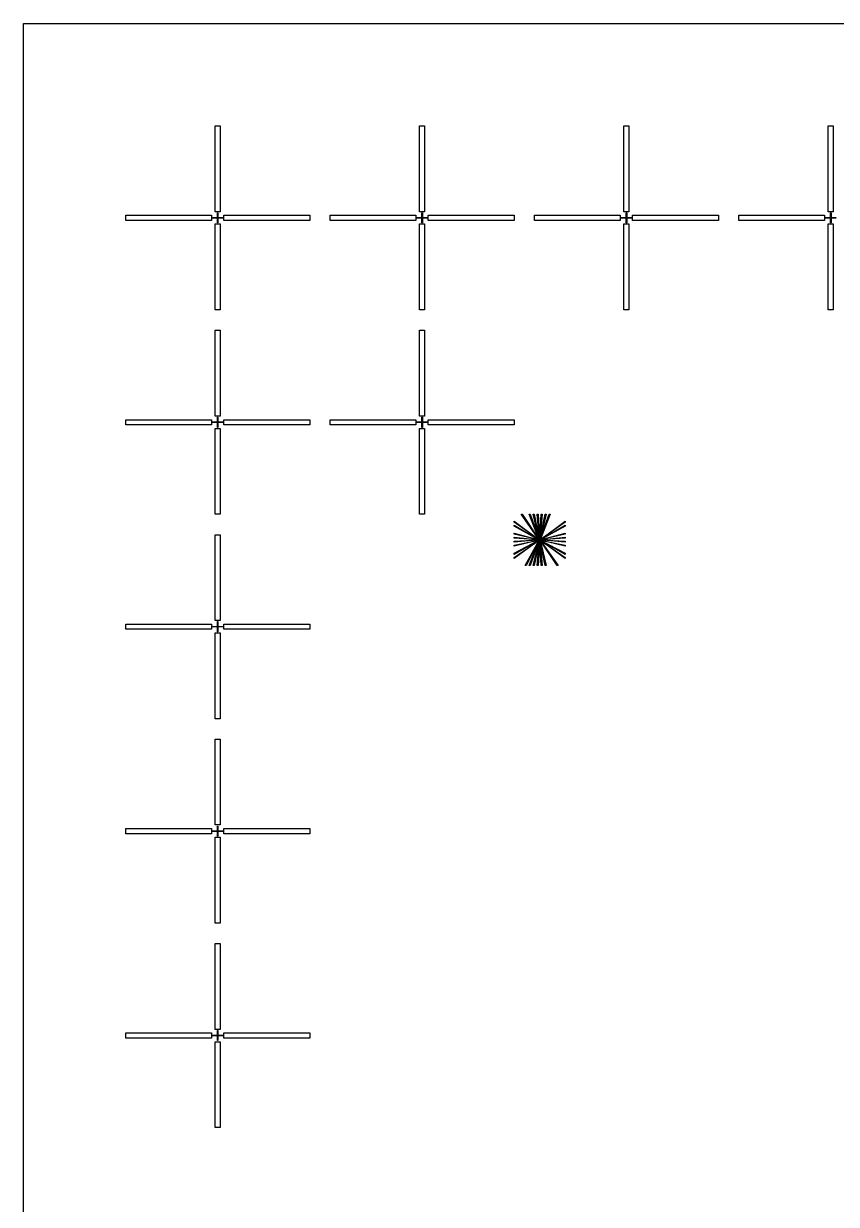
# Model space of a CAD drawing. Extents: x 0 to 6000, y 0 to 6000.
# Drawn here: x 0 to 796, y 4845 to 6000 of the extents above; entities that cross this region are included whole.
import ezdxf

# ---------------------------------------------------------------- set-up
doc = ezdxf.new("R2010")
doc.units = 0
doc.header["$MEASUREMENT"] = 0
for name, color, linetype in [('L0D0', 1, 'CONTINUOUS'), ('L13D0', 14, 'CONTINUOUS'), ('L19D0', 16, 'CONTINUOUS'), ('L1D0', 6, 'CONTINUOUS'), ('L5D0', 17, 'CONTINUOUS'), ('L9D0', 15, 'CONTINUOUS')]:
    doc.layers.add(name, color=color, linetype=linetype)

msp = doc.modelspace()

# ---------------------------------------------------------------- linework, layer by layer
at = {"layer": 'L0D0'}
msp.add_lwpolyline([(0, 0), (0, 6000), (6000, 6000), (6000, 0)], close=True, dxfattribs=at)
at = {"layer": 'L13D0'}
for points in [[(504.519, 5494.82), (504.518, 5494.821), (504.517, 5494.821), (504.516, 5494.821), (504.515, 5494.821), (504.514, 5494.821), (504.513, 5494.822), (504.511, 5494.822), (504.51, 5494.822), (504.509, 5494.822), (504.508, 5494.823), (504.507, 5494.823), (504.506, 5494.823), (504.505, 5494.824), (504.504, 5494.824), (504.504, 5494.824), (504.503, 5494.825), (504.502, 5494.825), (504.501, 5494.826), (504.5, 5494.826), (504.499, 5494.827), (504.498, 5494.827), (504.497, 5494.828), (504.496, 5494.828), (504.495, 5494.829), (504.494, 5494.829), (504.493, 5494.83), (504.492, 5494.83), (504.492, 5494.831), (504.491, 5494.831), (504.49, 5494.832), (504.489, 5494.833), (504.488, 5494.833), (504.487, 5494.834), (504.487, 5494.835), (504.486, 5494.835), (504.485, 5494.836), (504.484, 5494.837), (504.484, 5494.838), (504.483, 5494.838), (504.482, 5494.839), (504.481, 5494.84), (504.481, 5494.841), (504.48, 5494.841), (504.479, 5494.842), (504.479, 5494.843), (504.478, 5494.844), (504.477, 5494.845), (504.477, 5494.846), (504.476, 5494.846), (504.476, 5494.847), (504.475, 5494.848), (504.475, 5494.849), (504.474, 5494.85), (504.474, 5494.851), (504.473, 5494.852), (504.473, 5494.853), (504.472, 5494.854), (504.472, 5494.855), (504.471, 5494.856), (504.471, 5494.857), (504.47, 5494.858), (504.47, 5494.858), (504.47, 5494.859), (504.469, 5494.86), (504.469, 5494.861), (504.469, 5494.862), (504.468, 5494.863), (504.468, 5494.864), (504.468, 5494.865), (504.468, 5494.867), (504.467, 5494.868), (504.467, 5494.869), (504.467, 5494.87), (504.467, 5494.871), (504.467, 5494.872), (504.466, 5494.873), (504.466, 5494.874), (504.466, 5494.875), (504.466, 5494.876), (504.466, 5494.877), (504.466, 5494.878), (504.466, 5494.879), (504.466, 5494.88), (504.466, 5494.881), (504.466, 5494.882), (504.466, 5494.883), (504.466, 5494.884), (504.466, 5494.885), (504.466, 5494.886), (504.466, 5494.887), (504.467, 5494.888), (504.467, 5494.889), (504.467, 5494.89), (504.467, 5494.891), (504.467, 5494.892), (504.468, 5494.893), (504.468, 5494.895), (504.468, 5494.896), (504.468, 5494.897), (504.469, 5494.898), (504.469, 5494.899), (504.469, 5494.9), (504.47, 5494.901), (504.47, 5494.902), (504.47, 5494.902), (504.471, 5494.903), (504.471, 5494.904), (504.472, 5494.905), (504.472, 5494.906), (504.473, 5494.907), (504.473, 5494.908), (504.474, 5494.909), (504.474, 5494.91), (504.475, 5494.911), (504.475, 5494.912), (504.476, 5494.913), (504.476, 5494.914), (504.477, 5494.914), (504.477, 5494.915), (504.478, 5494.916), (504.479, 5494.917), (504.479, 5494.918), (504.48, 5494.919), (504.481, 5494.919), (504.481, 5494.92), (504.482, 5494.921), (504.483, 5494.922), (504.484, 5494.922), (504.484, 5494.923), (504.485, 5494.924), (504.486, 5494.925), (504.487, 5494.925), (504.487, 5494.926), (504.488, 5494.927), (504.489, 5494.927), (504.49, 5494.928), (504.491, 5494.929), (504.492, 5494.929), (504.492, 5494.93), (504.493, 5494.93), (504.494, 5494.931), (504.495, 5494.931), (504.496, 5494.932), (504.497, 5494.932), (504.498, 5494.933), (504.499, 5494.933), (504.5, 5494.934), (504.501, 5494.934), (504.502, 5494.935), (504.503, 5494.935), (504.504, 5494.936), (504.504, 5494.936), (504.505, 5494.936), (504.506, 5494.937), (504.507, 5494.937), (504.508, 5494.937), (504.509, 5494.938), (504.51, 5494.938), (504.511, 5494.938), (504.511, 5495.056), (486.846, 5520), (487.846, 5520), (504.541, 5495.076), (504.541, 5494.938), (504.542, 5494.938), (504.543, 5494.938), (504.544, 5494.937), (504.545, 5494.937), (504.546, 5494.937), (504.547, 5494.936), (504.548, 5494.936), (504.548, 5494.936), (504.549, 5494.935), (504.55, 5494.935), (504.551, 5494.934), (504.552, 5494.934), (504.553, 5494.933), (504.554, 5494.933), (504.555, 5494.932), (504.556, 5494.932), (504.557, 5494.931), (504.558, 5494.931), (504.559, 5494.93), (504.56, 5494.93), (504.56, 5494.929), (504.561, 5494.929), (504.562, 5494.928), (504.563, 5494.927), (504.564, 5494.927), (504.565, 5494.926), (504.565, 5494.925), (504.566, 5494.925), (504.567, 5494.924), (504.568, 5494.923), (504.568, 5494.922), (504.569, 5494.922), (504.57, 5494.921), (504.571, 5494.92), (504.571, 5494.919), (504.572, 5494.919), (504.573, 5494.918), (504.573, 5494.917), (504.574, 5494.916), (504.575, 5494.915), (504.575, 5494.914), (504.576, 5494.914), (504.576, 5494.913), (504.577, 5494.912), (504.577, 5494.911), (504.578, 5494.91), (504.578, 5494.909), (504.579, 5494.908), (504.579, 5494.907), (504.58, 5494.906), (504.58, 5494.905), (504.581, 5494.904), (504.581, 5494.903), (504.582, 5494.902), (504.582, 5494.902), (504.582, 5494.901), (504.583, 5494.9), (504.583, 5494.899), (504.583, 5494.898), (504.584, 5494.897), (504.584, 5494.896), (504.584, 5494.895), (504.584, 5494.893), (504.585, 5494.892), (504.585, 5494.891), (504.585, 5494.89), (504.585, 5494.889), (504.585, 5494.888), (504.586, 5494.887), (504.586, 5494.886), (504.586, 5494.885), (504.586, 5494.884), (504.586, 5494.883), (504.586, 5494.882), (504.586, 5494.881), (504.586, 5494.88), (504.586, 5494.879), (504.586, 5494.878), (504.586, 5494.877), (504.586, 5494.876), (504.586, 5494.875), (504.586, 5494.874), (504.586, 5494.873), (504.585, 5494.872), (504.585, 5494.871), (504.585, 5494.87), (504.585, 5494.869), (504.585, 5494.868), (504.584, 5494.867), (504.584, 5494.865), (504.584, 5494.864), (504.584, 5494.863), (504.583, 5494.862), (504.583, 5494.861), (504.583, 5494.86), (504.582, 5494.859), (504.582, 5494.858), (504.582, 5494.858), (504.581, 5494.857), (504.581, 5494.856), (504.58, 5494.855), (504.58, 5494.854), (504.579, 5494.853), (504.579, 5494.852), (504.578, 5494.851), (504.578, 5494.85), (504.577, 5494.849), (504.577, 5494.848), (504.576, 5494.847), (504.576, 5494.846), (504.575, 5494.846), (504.575, 5494.845), (504.574, 5494.844), (504.573, 5494.843), (504.573, 5494.842), (504.572, 5494.841), (504.571, 5494.841), (504.571, 5494.84), (504.57, 5494.839), (504.569, 5494.838), (504.568, 5494.838), (504.568, 5494.837), (504.567, 5494.836), (504.566, 5494.835), (504.565, 5494.835), (504.565, 5494.834), (504.564, 5494.833), (504.563, 5494.833), (504.562, 5494.832), (504.561, 5494.831), (504.56, 5494.831), (504.56, 5494.83), (504.559, 5494.83), (504.558, 5494.829), (504.557, 5494.829), (504.556, 5494.828), (504.555, 5494.828), (504.554, 5494.827), (504.553, 5494.827), (504.552, 5494.826), (504.551, 5494.826), (504.55, 5494.825), (504.549, 5494.825), (504.548, 5494.824), (504.548, 5494.824), (504.547, 5494.824), (504.546, 5494.823), (504.545, 5494.823), (504.544, 5494.823), (504.543, 5494.822), (504.542, 5494.822), (504.541, 5494.822), (504.539, 5494.822), (504.538, 5494.821), (504.537, 5494.821), (504.536, 5494.821), (504.535, 5494.821), (504.534, 5494.821), (504.533, 5494.82), (504.532, 5494.82), (504.531, 5494.82), (504.53, 5494.82), (504.529, 5494.82), (504.528, 5494.82), (504.527, 5494.82), (504.526, 5494.82), (504.525, 5494.82), (504.524, 5494.82), (504.523, 5494.82), (504.522, 5494.82), (504.521, 5494.82), (504.52, 5494.82)], [(504.661, 5494.82), (504.66, 5494.821), (504.659, 5494.821), (504.658, 5494.821), (504.657, 5494.821), (504.656, 5494.821), (504.655, 5494.822), (504.653, 5494.822), (504.652, 5494.822), (504.651, 5494.822), (504.65, 5494.823), (504.649, 5494.823), (504.648, 5494.823), (504.647, 5494.824), (504.646, 5494.824), (504.646, 5494.824), (504.645, 5494.825), (504.644, 5494.825), (504.643, 5494.826), (504.642, 5494.826), (504.641, 5494.827), (504.64, 5494.827), (504.639, 5494.828), (504.638, 5494.828), (504.637, 5494.829), (504.636, 5494.829), (504.635, 5494.83), (504.634, 5494.83), (504.634, 5494.831), (504.633, 5494.831), (504.632, 5494.832), (504.631, 5494.833), (504.63, 5494.833), (504.629, 5494.834), (504.629, 5494.835), (504.628, 5494.835), (504.627, 5494.836), (504.626, 5494.837), (504.626, 5494.838), (504.625, 5494.838), (504.624, 5494.839), (504.623, 5494.84), (504.623, 5494.841), (504.622, 5494.841), (504.621, 5494.842), (504.621, 5494.843), (504.62, 5494.844), (504.619, 5494.845), (504.619, 5494.846), (504.618, 5494.846), (504.618, 5494.847), (504.617, 5494.848), (504.617, 5494.849), (504.616, 5494.85), (504.616, 5494.851), (504.615, 5494.852), (504.615, 5494.853), (504.614, 5494.854), (504.614, 5494.855), (504.613, 5494.856), (504.613, 5494.857), (504.612, 5494.858), (504.612, 5494.858), (504.612, 5494.859), (504.611, 5494.86), (504.611, 5494.861), (504.611, 5494.862), (504.61, 5494.863), (504.61, 5494.864), (504.61, 5494.865), (504.61, 5494.867), (504.609, 5494.868), (504.609, 5494.869), (504.609, 5494.87), (504.609, 5494.871), (504.609, 5494.872), (504.608, 5494.873), (504.608, 5494.874), (504.608, 5494.875), (504.608, 5494.876), (504.608, 5494.877), (504.608, 5494.878), (504.608, 5494.879), (504.608, 5494.88), (504.608, 5494.881), (504.608, 5494.882), (504.608, 5494.883), (504.608, 5494.884), (504.608, 5494.885), (504.608, 5494.886), (504.608, 5494.887), (504.609, 5494.888), (504.609, 5494.889), (504.609, 5494.89), (504.609, 5494.891), (504.609, 5494.892), (504.61, 5494.893), (504.61, 5494.895), (504.61, 5494.896), (504.61, 5494.897), (504.611, 5494.898), (504.611, 5494.899), (504.611, 5494.9), (504.612, 5494.901), (504.612, 5494.902), (504.612, 5494.902), (504.613, 5494.903), (504.613, 5494.904), (504.614, 5494.905), (504.614, 5494.906), (504.615, 5494.907), (504.615, 5494.908), (504.616, 5494.909), (504.616, 5494.91), (504.617, 5494.911), (504.617, 5494.912), (504.618, 5494.913), (504.618, 5494.914), (504.619, 5494.914), (504.619, 5494.915), (504.62, 5494.916), (504.621, 5494.917), (504.621, 5494.918), (504.622, 5494.919), (504.623, 5494.919), (504.623, 5494.92), (504.624, 5494.921), (504.625, 5494.922), (504.626, 5494.922), (504.626, 5494.923), (504.627, 5494.924), (504.628, 5494.925), (504.629, 5494.925), (504.629, 5494.926), (504.63, 5494.927), (504.631, 5494.927), (504.632, 5494.928), (504.633, 5494.929), (504.634, 5494.929), (504.634, 5494.93), (504.635, 5494.93), (504.636, 5494.931), (504.637, 5494.931), (504.638, 5494.932), (504.639, 5494.932), (504.64, 5494.933), (504.641, 5494.933), (504.642, 5494.934), (504.643, 5494.934), (504.644, 5494.935), (504.645, 5494.935), (504.646, 5494.936), (504.646, 5494.936), (504.647, 5494.936), (504.648, 5494.937), (504.649, 5494.937), (504.65, 5494.937), (504.651, 5494.938), (504.652, 5494.938), (504.653, 5494.938), (504.653, 5495.056), (498.615, 5520), (499.615, 5520), (504.683, 5495.066), (504.683, 5494.938), (504.684, 5494.938), (504.685, 5494.938), (504.686, 5494.937), (504.687, 5494.937), (504.688, 5494.937), (504.689, 5494.936), (504.69, 5494.936), (504.69, 5494.936), (504.691, 5494.935), (504.692, 5494.935), (504.693, 5494.934), (504.694, 5494.934), (504.695, 5494.933), (504.696, 5494.933), (504.697, 5494.932), (504.698, 5494.932), (504.699, 5494.931), (504.7, 5494.931), (504.701, 5494.93), (504.702, 5494.93), (504.702, 5494.929), (504.703, 5494.929), (504.704, 5494.928), (504.705, 5494.927), (504.706, 5494.927), (504.707, 5494.926), (504.707, 5494.925), (504.708, 5494.925), (504.709, 5494.924), (504.71, 5494.923), (504.71, 5494.922), (504.711, 5494.922), (504.712, 5494.921), (504.713, 5494.92), (504.713, 5494.919), (504.714, 5494.919), (504.715, 5494.918), (504.715, 5494.917), (504.716, 5494.916), (504.717, 5494.915), (504.717, 5494.914), (504.718, 5494.914), (504.718, 5494.913), (504.719, 5494.912), (504.719, 5494.911), (504.72, 5494.91), (504.72, 5494.909), (504.721, 5494.908), (504.721, 5494.907), (504.722, 5494.906), (504.722, 5494.905), (504.723, 5494.904), (504.723, 5494.903), (504.724, 5494.902), (504.724, 5494.902), (504.724, 5494.901), (504.725, 5494.9), (504.725, 5494.899), (504.725, 5494.898), (504.726, 5494.897), (504.726, 5494.896), (504.726, 5494.895), (504.726, 5494.893), (504.727, 5494.892), (504.727, 5494.891), (504.727, 5494.89), (504.727, 5494.889), (504.727, 5494.888), (504.728, 5494.887), (504.728, 5494.886), (504.728, 5494.885), (504.728, 5494.884), (504.728, 5494.883), (504.728, 5494.882), (504.728, 5494.881), (504.728, 5494.88), (504.728, 5494.879), (504.728, 5494.878), (504.728, 5494.877), (504.728, 5494.876), (504.728, 5494.875), (504.728, 5494.874), (504.728, 5494.873), (504.727, 5494.872), (504.727, 5494.871), (504.727, 5494.87), (504.727, 5494.869), (504.727, 5494.868), (504.726, 5494.867), (504.726, 5494.865), (504.726, 5494.864), (504.726, 5494.863), (504.725, 5494.862), (504.725, 5494.861), (504.725, 5494.86), (504.724, 5494.859), (504.724, 5494.858), (504.724, 5494.858), (504.723, 5494.857), (504.723, 5494.856), (504.722, 5494.855), (504.722, 5494.854), (504.721, 5494.853), (504.721, 5494.852), (504.72, 5494.851), (504.72, 5494.85), (504.719, 5494.849), (504.719, 5494.848), (504.718, 5494.847), (504.718, 5494.846), (504.717, 5494.846), (504.717, 5494.845), (504.716, 5494.844), (504.715, 5494.843), (504.715, 5494.842), (504.714, 5494.841), (504.713, 5494.841), (504.713, 5494.84), (504.712, 5494.839), (504.711, 5494.838), (504.71, 5494.838), (504.71, 5494.837), (504.709, 5494.836), (504.708, 5494.835), (504.707, 5494.835), (504.707, 5494.834), (504.706, 5494.833), (504.705, 5494.833), (504.704, 5494.832), (504.703, 5494.831), (504.702, 5494.831), (504.702, 5494.83), (504.701, 5494.83), (504.7, 5494.829), (504.699, 5494.829), (504.698, 5494.828), (504.697, 5494.828), (504.696, 5494.827), (504.695, 5494.827), (504.694, 5494.826), (504.693, 5494.826), (504.692, 5494.825), (504.691, 5494.825), (504.69, 5494.824), (504.69, 5494.824), (504.689, 5494.824), (504.688, 5494.823), (504.687, 5494.823), (504.686, 5494.823), (504.685, 5494.822), (504.684, 5494.822), (504.683, 5494.822), (504.681, 5494.822), (504.68, 5494.821), (504.679, 5494.821), (504.678, 5494.821), (504.677, 5494.821), (504.676, 5494.821), (504.675, 5494.82), (504.674, 5494.82), (504.673, 5494.82), (504.672, 5494.82), (504.671, 5494.82), (504.67, 5494.82), (504.669, 5494.82), (504.668, 5494.82), (504.667, 5494.82), (504.666, 5494.82), (504.665, 5494.82), (504.664, 5494.82), (504.663, 5494.82), (504.662, 5494.82)], [(504.345, 5494.79), (504.343, 5494.791), (504.341, 5494.791), (504.34, 5494.791), (504.338, 5494.791), (504.337, 5494.792), (504.335, 5494.792), (504.334, 5494.792), (504.332, 5494.793), (504.331, 5494.793), (504.329, 5494.793), (504.328, 5494.794), (504.326, 5494.794), (504.325, 5494.795), (504.323, 5494.795), (504.322, 5494.796), (504.32, 5494.797), (504.319, 5494.797), (504.317, 5494.798), (504.316, 5494.798), (504.315, 5494.799), (504.313, 5494.8), (504.312, 5494.801), (504.31, 5494.801), (504.309, 5494.802), (504.308, 5494.803), (504.306, 5494.804), (504.305, 5494.805), (504.304, 5494.805), (504.302, 5494.806), (504.301, 5494.807), (504.3, 5494.808), (504.299, 5494.809), (504.297, 5494.81), (504.296, 5494.811), (504.295, 5494.812), (504.294, 5494.813), (504.293, 5494.814), (504.291, 5494.815), (504.29, 5494.816), (504.289, 5494.817), (504.288, 5494.819), (504.287, 5494.82), (504.286, 5494.821), (504.285, 5494.822), (504.284, 5494.823), (504.283, 5494.825), (504.282, 5494.826), (504.281, 5494.827), (504.28, 5494.828), (504.279, 5494.83), (504.279, 5494.831), (504.278, 5494.832), (504.277, 5494.834), (504.276, 5494.835), (504.275, 5494.836), (504.275, 5494.838), (504.274, 5494.839), (504.273, 5494.841), (504.272, 5494.842), (504.272, 5494.843), (504.271, 5494.845), (504.271, 5494.846), (504.27, 5494.848), (504.269, 5494.849), (504.269, 5494.851), (504.268, 5494.852), (504.268, 5494.854), (504.267, 5494.855), (504.267, 5494.857), (504.267, 5494.858), (504.266, 5494.86), (504.266, 5494.861), (504.266, 5494.863), (504.265, 5494.864), (504.265, 5494.865), (504.148, 5494.865), (480, 5496.462), (480, 5497.462), (504.148, 5494.895), (504.265, 5494.895), (504.265, 5494.896), (504.266, 5494.897), (504.266, 5494.899), (504.266, 5494.9), (504.267, 5494.902), (504.267, 5494.903), (504.267, 5494.905), (504.268, 5494.906), (504.268, 5494.908), (504.269, 5494.909), (504.269, 5494.911), (504.27, 5494.912), (504.271, 5494.914), (504.271, 5494.915), (504.272, 5494.917), (504.272, 5494.918), (504.273, 5494.919), (504.274, 5494.921), (504.275, 5494.922), (504.275, 5494.924), (504.276, 5494.925), (504.277, 5494.926), (504.278, 5494.928), (504.279, 5494.929), (504.279, 5494.93), (504.28, 5494.932), (504.281, 5494.933), (504.282, 5494.934), (504.283, 5494.935), (504.284, 5494.937), (504.285, 5494.938), (504.286, 5494.939), (504.287, 5494.94), (504.288, 5494.941), (504.289, 5494.943), (504.29, 5494.944), (504.291, 5494.945), (504.293, 5494.946), (504.294, 5494.947), (504.295, 5494.948), (504.296, 5494.949), (504.297, 5494.95), (504.299, 5494.951), (504.3, 5494.952), (504.301, 5494.953), (504.302, 5494.954), (504.304, 5494.955), (504.305, 5494.955), (504.306, 5494.956), (504.308, 5494.957), (504.309, 5494.958), (504.31, 5494.959), (504.312, 5494.959), (504.313, 5494.96), (504.315, 5494.961), (504.316, 5494.962), (504.317, 5494.962), (504.319, 5494.963), (504.32, 5494.963), (504.322, 5494.964), (504.323, 5494.965), (504.325, 5494.965), (504.326, 5494.966), (504.328, 5494.966), (504.329, 5494.967), (504.331, 5494.967), (504.332, 5494.967), (504.334, 5494.968), (504.335, 5494.968), (504.337, 5494.968), (504.338, 5494.969), (504.34, 5494.969), (504.341, 5494.969), (504.343, 5494.969), (504.345, 5494.97), (504.346, 5494.97), (504.348, 5494.97), (504.349, 5494.97), (504.351, 5494.97), (504.352, 5494.97), (504.354, 5494.97), (504.356, 5494.97), (504.357, 5494.97), (504.359, 5494.97), (504.36, 5494.97), (504.362, 5494.97), (504.363, 5494.97), (504.365, 5494.969), (504.367, 5494.969), (504.368, 5494.969), (504.37, 5494.969), (504.371, 5494.968), (504.373, 5494.968), (504.374, 5494.968), (504.376, 5494.967), (504.377, 5494.967), (504.379, 5494.967), (504.38, 5494.966), (504.382, 5494.966), (504.383, 5494.965), (504.385, 5494.965), (504.386, 5494.964), (504.388, 5494.963), (504.389, 5494.963), (504.391, 5494.962), (504.392, 5494.962), (504.393, 5494.961), (504.395, 5494.96), (504.396, 5494.959), (504.398, 5494.959), (504.399, 5494.958), (504.4, 5494.957), (504.402, 5494.956), (504.403, 5494.955), (504.404, 5494.955), (504.406, 5494.954), (504.407, 5494.953), (504.408, 5494.952), (504.409, 5494.951), (504.411, 5494.95), (504.412, 5494.949), (504.413, 5494.948), (504.414, 5494.947), (504.415, 5494.946), (504.417, 5494.945), (504.418, 5494.944), (504.419, 5494.943), (504.42, 5494.941), (504.421, 5494.94), (504.422, 5494.939), (504.423, 5494.938), (504.424, 5494.937), (504.425, 5494.935), (504.426, 5494.934), (504.427, 5494.933), (504.428, 5494.932), (504.429, 5494.93), (504.429, 5494.929), (504.43, 5494.928), (504.431, 5494.926), (504.432, 5494.925), (504.433, 5494.924), (504.433, 5494.922), (504.434, 5494.921), (504.435, 5494.919), (504.436, 5494.918), (504.436, 5494.917), (504.437, 5494.915), (504.437, 5494.914), (504.438, 5494.912), (504.439, 5494.911), (504.439, 5494.909), (504.44, 5494.908), (504.44, 5494.906), (504.441, 5494.905), (504.441, 5494.903), (504.441, 5494.902), (504.442, 5494.9), (504.442, 5494.899), (504.442, 5494.897), (504.443, 5494.896), (504.443, 5494.894), (504.443, 5494.893), (504.443, 5494.891), (504.444, 5494.889), (504.444, 5494.888), (504.444, 5494.886), (504.444, 5494.885), (504.444, 5494.883), (504.444, 5494.882), (504.444, 5494.88), (504.444, 5494.878), (504.444, 5494.877), (504.444, 5494.875), (504.444, 5494.874), (504.444, 5494.872), (504.444, 5494.871), (504.443, 5494.869), (504.443, 5494.867), (504.443, 5494.866), (504.443, 5494.864), (504.442, 5494.863), (504.442, 5494.861), (504.442, 5494.86), (504.441, 5494.858), (504.441, 5494.857), (504.441, 5494.855), (504.44, 5494.854), (504.44, 5494.852), (504.439, 5494.851), (504.439, 5494.849), (504.438, 5494.848), (504.437, 5494.846), (504.437, 5494.845), (504.436, 5494.843), (504.436, 5494.842), (504.435, 5494.841), (504.434, 5494.839), (504.433, 5494.838), (504.433, 5494.836), (504.432, 5494.835), (504.431, 5494.834), (504.43, 5494.832), (504.429, 5494.831), (504.429, 5494.83), (504.428, 5494.828), (504.427, 5494.827), (504.426, 5494.826), (504.425, 5494.825), (504.424, 5494.823), (504.423, 5494.822), (504.422, 5494.821), (504.421, 5494.82), (504.42, 5494.819), (504.419, 5494.817), (504.418, 5494.816), (504.417, 5494.815), (504.415, 5494.814), (504.414, 5494.813), (504.413, 5494.812), (504.412, 5494.811), (504.411, 5494.81), (504.409, 5494.809), (504.408, 5494.808), (504.407, 5494.807), (504.406, 5494.806), (504.404, 5494.805), (504.403, 5494.805), (504.402, 5494.804), (504.4, 5494.803), (504.399, 5494.802), (504.398, 5494.801), (504.396, 5494.801), (504.395, 5494.8), (504.393, 5494.799), (504.392, 5494.798), (504.391, 5494.798), (504.389, 5494.797), (504.388, 5494.797), (504.386, 5494.796), (504.385, 5494.795), (504.383, 5494.795), (504.382, 5494.794), (504.38, 5494.794), (504.379, 5494.793), (504.377, 5494.793), (504.376, 5494.793), (504.374, 5494.792), (504.373, 5494.792), (504.371, 5494.792), (504.37, 5494.791), (504.368, 5494.791), (504.367, 5494.791), (504.365, 5494.791), (504.363, 5494.79), (504.362, 5494.79), (504.36, 5494.79), (504.359, 5494.79), (504.357, 5494.79), (504.356, 5494.79), (504.354, 5494.79), (504.352, 5494.79), (504.351, 5494.79), (504.349, 5494.79), (504.348, 5494.79), (504.346, 5494.79)], [(498.615, 5470), (504.985, 5494.734), (504.985, 5494.85), (504.985, 5494.85), (504.984, 5494.85), (504.983, 5494.85), (504.983, 5494.85), (504.982, 5494.85), (504.981, 5494.85), (504.981, 5494.85), (504.98, 5494.85), (504.979, 5494.85), (504.978, 5494.85), (504.977, 5494.85), (504.977, 5494.85), (504.976, 5494.85), (504.975, 5494.85), (504.974, 5494.85), (504.973, 5494.85), (504.972, 5494.85), (504.971, 5494.85), (504.97, 5494.85), (504.969, 5494.85), (504.968, 5494.85), (504.967, 5494.85), (504.966, 5494.85), (504.965, 5494.85), (504.963, 5494.85), (504.962, 5494.85), (504.961, 5494.85), (504.959, 5494.85), (504.958, 5494.85), (504.956, 5494.85), (504.955, 5494.85), (504.953, 5494.851), (504.951, 5494.851), (504.949, 5494.851), (504.947, 5494.851), (504.945, 5494.851), (504.943, 5494.851), (504.94, 5494.851), (504.938, 5494.851), (504.935, 5494.851), (504.932, 5494.851), (504.929, 5494.851), (504.925, 5494.851), (504.922, 5494.852), (504.918, 5494.852), (504.913, 5494.852), (504.909, 5494.852), (504.903, 5494.852), (504.898, 5494.853), (504.892, 5494.853), (504.885, 5494.853), (504.877, 5494.854), (504.869, 5494.854), (504.859, 5494.855), (504.849, 5494.856), (504.838, 5494.857), (504.825, 5494.859), (504.812, 5494.86), (504.798, 5494.862), (504.784, 5494.865), (504.771, 5494.868), (504.76, 5494.872), (504.753, 5494.876), (504.75, 5494.88), (504.753, 5494.884), (504.76, 5494.888), (504.771, 5494.892), (504.784, 5494.895), (504.798, 5494.898), (504.812, 5494.9), (504.825, 5494.901), (504.838, 5494.903), (504.849, 5494.904), (504.859, 5494.905), (504.869, 5494.906), (504.877, 5494.906), (504.885, 5494.907), (504.892, 5494.907), (504.898, 5494.907), (504.903, 5494.908), (504.909, 5494.908), (504.913, 5494.908), (504.918, 5494.908), (504.922, 5494.908), (504.925, 5494.909), (504.929, 5494.909), (504.932, 5494.909), (504.935, 5494.909), (504.938, 5494.909), (504.94, 5494.909), (504.943, 5494.909), (504.945, 5494.909), (504.947, 5494.909), (504.949, 5494.909), (504.951, 5494.909), (504.953, 5494.909), (504.955, 5494.91), (504.956, 5494.91), (504.958, 5494.91), (504.959, 5494.91), (504.961, 5494.91), (504.962, 5494.91), (504.963, 5494.91), (504.965, 5494.91), (504.966, 5494.91), (504.967, 5494.91), (504.968, 5494.91), (504.969, 5494.91), (504.97, 5494.91), (504.971, 5494.91), (504.972, 5494.91), (504.973, 5494.91), (504.974, 5494.91), (504.975, 5494.91), (504.976, 5494.91), (504.977, 5494.91), (504.977, 5494.91), (504.978, 5494.91), (504.979, 5494.91), (504.98, 5494.91), (504.981, 5494.91), (504.981, 5494.91), (504.982, 5494.91), (504.983, 5494.91), (504.983, 5494.91), (504.984, 5494.91), (504.985, 5494.91), (504.985, 5494.91), (504.986, 5494.91), (504.987, 5494.91), (504.987, 5494.91), (504.988, 5494.91), (504.988, 5494.91), (504.989, 5494.91), (504.99, 5494.91), (504.99, 5494.91), (504.991, 5494.91), (504.991, 5494.91), (504.992, 5494.91), (504.993, 5494.91), (504.993, 5494.91), (504.994, 5494.91), (504.994, 5494.91), (504.995, 5494.91), (504.995, 5494.91), (504.996, 5494.91), (504.996, 5494.91), (504.997, 5494.91), (504.997, 5494.91), (504.998, 5494.91), (504.998, 5494.91), (504.999, 5494.91), (504.999, 5494.91), (505, 5494.91), (505.001, 5494.91), (505.001, 5494.91), (505.002, 5494.91), (505.002, 5494.91), (505.003, 5494.91), (505.003, 5494.91), (505.004, 5494.91), (505.004, 5494.91), (505.005, 5494.91), (505.005, 5494.91), (505.006, 5494.91), (505.006, 5494.91), (505.007, 5494.91), (505.007, 5494.91), (505.008, 5494.91), (505.009, 5494.91), (505.009, 5494.91), (505.01, 5494.91), (505.01, 5494.91), (505.011, 5494.91), (505.012, 5494.91), (505.012, 5494.91), (505.013, 5494.91), (505.013, 5494.91), (505.014, 5494.91), (505.015, 5494.91), (505.015, 5494.91), (505.016, 5494.91), (505.017, 5494.91), (505.017, 5494.91), (505.018, 5494.91), (505.019, 5494.91), (505.019, 5494.91), (505.02, 5494.91), (505.021, 5494.91), (505.022, 5494.91), (505.023, 5494.91), (505.023, 5494.91), (505.024, 5494.91), (505.025, 5494.91), (505.026, 5494.91), (505.027, 5494.91), (505.028, 5494.91), (505.029, 5494.91), (505.03, 5494.91), (505.031, 5494.91), (505.032, 5494.91), (505.033, 5494.91), (505.034, 5494.91), (505.035, 5494.91), (505.037, 5494.91), (505.038, 5494.91), (505.039, 5494.91), (505.041, 5494.91), (505.042, 5494.91), (505.044, 5494.91), (505.045, 5494.91), (505.047, 5494.909), (505.049, 5494.909), (505.051, 5494.909), (505.053, 5494.909), (505.055, 5494.909), (505.057, 5494.909), (505.06, 5494.909), (505.062, 5494.909), (505.065, 5494.909), (505.068, 5494.909), (505.071, 5494.909), (505.075, 5494.909), (505.078, 5494.908), (505.082, 5494.908), (505.087, 5494.908), (505.091, 5494.908), (505.097, 5494.908), (505.102, 5494.907), (505.108, 5494.907), (505.115, 5494.907), (505.123, 5494.906), (505.131, 5494.906), (505.141, 5494.905), (505.151, 5494.904), (505.162, 5494.903), (505.175, 5494.901), (505.188, 5494.9), (505.202, 5494.898), (505.216, 5494.895), (505.229, 5494.892), (505.24, 5494.888), (505.247, 5494.884), (505.25, 5494.88), (505.247, 5494.876), (505.24, 5494.872), (505.229, 5494.868), (505.216, 5494.865), (505.202, 5494.862), (505.188, 5494.86), (505.175, 5494.859), (505.162, 5494.857), (505.151, 5494.856), (505.141, 5494.855), (505.131, 5494.854), (505.123, 5494.854), (505.115, 5494.853), (505.108, 5494.853), (505.102, 5494.853), (505.097, 5494.852), (505.091, 5494.852), (505.087, 5494.852), (505.082, 5494.852), (505.078, 5494.852), (505.075, 5494.851), (505.071, 5494.851), (505.068, 5494.851), (505.065, 5494.851), (505.062, 5494.851), (505.06, 5494.851), (505.057, 5494.851), (505.055, 5494.851), (505.053, 5494.851), (505.051, 5494.851), (505.049, 5494.851), (505.047, 5494.851), (505.045, 5494.85), (505.044, 5494.85), (505.042, 5494.85), (505.041, 5494.85), (505.039, 5494.85), (505.038, 5494.85), (505.037, 5494.85), (505.035, 5494.85), (505.034, 5494.85), (505.033, 5494.85), (505.032, 5494.85), (505.031, 5494.85), (505.03, 5494.85), (505.029, 5494.85), (505.028, 5494.85), (505.027, 5494.85), (505.026, 5494.85), (505.025, 5494.85), (505.024, 5494.85), (505.023, 5494.85), (505.023, 5494.85), (505.022, 5494.85), (505.021, 5494.85), (505.02, 5494.85), (505.019, 5494.85), (505.019, 5494.85), (505.018, 5494.85), (505.017, 5494.85), (505.017, 5494.85), (505.016, 5494.85), (505.015, 5494.85), (505.015, 5494.85), (505.015, 5494.734), (499.615, 5470)], [(506.462, 5470), (505.317, 5494.694), (505.317, 5494.822), (505.316, 5494.822), (505.315, 5494.822), (505.314, 5494.823), (505.313, 5494.823), (505.312, 5494.823), (505.311, 5494.824), (505.31, 5494.824), (505.31, 5494.824), (505.309, 5494.825), (505.308, 5494.825), (505.307, 5494.826), (505.306, 5494.826), (505.305, 5494.827), (505.304, 5494.827), (505.303, 5494.828), (505.302, 5494.828), (505.301, 5494.829), (505.3, 5494.829), (505.299, 5494.83), (505.298, 5494.83), (505.298, 5494.831), (505.297, 5494.831), (505.296, 5494.832), (505.295, 5494.833), (505.294, 5494.833), (505.293, 5494.834), (505.293, 5494.835), (505.292, 5494.835), (505.291, 5494.836), (505.29, 5494.837), (505.29, 5494.838), (505.289, 5494.838), (505.288, 5494.839), (505.287, 5494.84), (505.287, 5494.841), (505.286, 5494.841), (505.285, 5494.842), (505.285, 5494.843), (505.284, 5494.844), (505.283, 5494.845), (505.283, 5494.846), (505.282, 5494.846), (505.282, 5494.847), (505.281, 5494.848), (505.281, 5494.849), (505.28, 5494.85), (505.28, 5494.851), (505.279, 5494.852), (505.279, 5494.853), (505.278, 5494.854), (505.278, 5494.855), (505.277, 5494.856), (505.277, 5494.857), (505.276, 5494.858), (505.276, 5494.858), (505.276, 5494.859), (505.275, 5494.86), (505.275, 5494.861), (505.275, 5494.862), (505.274, 5494.863), (505.274, 5494.864), (505.274, 5494.865), (505.274, 5494.867), (505.273, 5494.868), (505.273, 5494.869), (505.273, 5494.87), (505.273, 5494.871), (505.273, 5494.872), (505.272, 5494.873), (505.272, 5494.874), (505.272, 5494.875), (505.272, 5494.876), (505.272, 5494.877), (505.272, 5494.878), (505.272, 5494.879), (505.272, 5494.88), (505.272, 5494.881), (505.272, 5494.882), (505.272, 5494.883), (505.272, 5494.884), (505.272, 5494.885), (505.272, 5494.886), (505.272, 5494.887), (505.273, 5494.888), (505.273, 5494.889), (505.273, 5494.89), (505.273, 5494.891), (505.273, 5494.892), (505.274, 5494.893), (505.274, 5494.895), (505.274, 5494.896), (505.274, 5494.897), (505.275, 5494.898), (505.275, 5494.899), (505.275, 5494.9), (505.276, 5494.901), (505.276, 5494.902), (505.276, 5494.902), (505.277, 5494.903), (505.277, 5494.904), (505.278, 5494.905), (505.278, 5494.906), (505.279, 5494.907), (505.279, 5494.908), (505.28, 5494.909), (505.28, 5494.91), (505.281, 5494.911), (505.281, 5494.912), (505.282, 5494.913), (505.282, 5494.914), (505.283, 5494.914), (505.283, 5494.915), (505.284, 5494.916), (505.285, 5494.917), (505.285, 5494.918), (505.286, 5494.919), (505.287, 5494.919), (505.287, 5494.92), (505.288, 5494.921), (505.289, 5494.922), (505.29, 5494.922), (505.29, 5494.923), (505.291, 5494.924), (505.292, 5494.925), (505.293, 5494.925), (505.293, 5494.926), (505.294, 5494.927), (505.295, 5494.927), (505.296, 5494.928), (505.297, 5494.929), (505.298, 5494.929), (505.298, 5494.93), (505.299, 5494.93), (505.3, 5494.931), (505.301, 5494.931), (505.302, 5494.932), (505.303, 5494.932), (505.304, 5494.933), (505.305, 5494.933), (505.306, 5494.934), (505.307, 5494.934), (505.308, 5494.935), (505.309, 5494.935), (505.31, 5494.936), (505.31, 5494.936), (505.311, 5494.936), (505.312, 5494.937), (505.313, 5494.937), (505.314, 5494.937), (505.315, 5494.938), (505.316, 5494.938), (505.317, 5494.938), (505.319, 5494.938), (505.32, 5494.939), (505.321, 5494.939), (505.322, 5494.939), (505.323, 5494.939), (505.324, 5494.939), (505.325, 5494.94), (505.326, 5494.94), (505.327, 5494.94), (505.328, 5494.94), (505.329, 5494.94), (505.33, 5494.94), (505.331, 5494.94), (505.332, 5494.94), (505.333, 5494.94), (505.334, 5494.94), (505.335, 5494.94), (505.336, 5494.94), (505.337, 5494.94), (505.338, 5494.94), (505.339, 5494.94), (505.34, 5494.939), (505.341, 5494.939), (505.342, 5494.939), (505.343, 5494.939), (505.344, 5494.939), (505.345, 5494.938), (505.347, 5494.938), (505.348, 5494.938), (505.349, 5494.938), (505.35, 5494.937), (505.351, 5494.937), (505.352, 5494.937), (505.353, 5494.936), (505.354, 5494.936), (505.354, 5494.936), (505.355, 5494.935), (505.356, 5494.935), (505.357, 5494.934), (505.358, 5494.934), (505.359, 5494.933), (505.36, 5494.933), (505.361, 5494.932), (505.362, 5494.932), (505.363, 5494.931), (505.364, 5494.931), (505.365, 5494.93), (505.366, 5494.93), (505.366, 5494.929), (505.367, 5494.929), (505.368, 5494.928), (505.369, 5494.927), (505.37, 5494.927), (505.371, 5494.926), (505.371, 5494.925), (505.372, 5494.925), (505.373, 5494.924), (505.374, 5494.923), (505.374, 5494.922), (505.375, 5494.922), (505.376, 5494.921), (505.377, 5494.92), (505.377, 5494.919), (505.378, 5494.919), (505.379, 5494.918), (505.379, 5494.917), (505.38, 5494.916), (505.381, 5494.915), (505.381, 5494.914), (505.382, 5494.914), (505.382, 5494.913), (505.383, 5494.912), (505.383, 5494.911), (505.384, 5494.91), (505.384, 5494.909), (505.385, 5494.908), (505.385, 5494.907), (505.386, 5494.906), (505.386, 5494.905), (505.387, 5494.904), (505.387, 5494.903), (505.388, 5494.902), (505.388, 5494.902), (505.388, 5494.901), (505.389, 5494.9), (505.389, 5494.899), (505.389, 5494.898), (505.39, 5494.897), (505.39, 5494.896), (505.39, 5494.895), (505.39, 5494.893), (505.391, 5494.892), (505.391, 5494.891), (505.391, 5494.89), (505.391, 5494.889), (505.391, 5494.888), (505.392, 5494.887), (505.392, 5494.886), (505.392, 5494.885), (505.392, 5494.884), (505.392, 5494.883), (505.392, 5494.882), (505.392, 5494.881), (505.392, 5494.88), (505.392, 5494.879), (505.392, 5494.878), (505.392, 5494.877), (505.392, 5494.876), (505.392, 5494.875), (505.392, 5494.874), (505.392, 5494.873), (505.391, 5494.872), (505.391, 5494.871), (505.391, 5494.87), (505.391, 5494.869), (505.391, 5494.868), (505.39, 5494.867), (505.39, 5494.865), (505.39, 5494.864), (505.39, 5494.863), (505.389, 5494.862), (505.389, 5494.861), (505.389, 5494.86), (505.388, 5494.859), (505.388, 5494.858), (505.388, 5494.858), (505.387, 5494.857), (505.387, 5494.856), (505.386, 5494.855), (505.386, 5494.854), (505.385, 5494.853), (505.385, 5494.852), (505.384, 5494.851), (505.384, 5494.85), (505.383, 5494.849), (505.383, 5494.848), (505.382, 5494.847), (505.382, 5494.846), (505.381, 5494.846), (505.381, 5494.845), (505.38, 5494.844), (505.379, 5494.843), (505.379, 5494.842), (505.378, 5494.841), (505.377, 5494.841), (505.377, 5494.84), (505.376, 5494.839), (505.375, 5494.838), (505.374, 5494.838), (505.374, 5494.837), (505.373, 5494.836), (505.372, 5494.835), (505.371, 5494.835), (505.371, 5494.834), (505.37, 5494.833), (505.369, 5494.833), (505.368, 5494.832), (505.367, 5494.831), (505.366, 5494.831), (505.366, 5494.83), (505.365, 5494.83), (505.364, 5494.829), (505.363, 5494.829), (505.362, 5494.828), (505.361, 5494.828), (505.36, 5494.827), (505.359, 5494.827), (505.358, 5494.826), (505.357, 5494.826), (505.356, 5494.825), (505.355, 5494.825), (505.354, 5494.824), (505.354, 5494.824), (505.353, 5494.824), (505.352, 5494.823), (505.351, 5494.823), (505.35, 5494.823), (505.349, 5494.822), (505.348, 5494.822), (505.347, 5494.822), (505.347, 5494.704), (507.462, 5470)], [(522.154, 5470), (505.459, 5494.684), (505.459, 5494.822), (505.458, 5494.822), (505.457, 5494.822), (505.456, 5494.823), (505.455, 5494.823), (505.454, 5494.823), (505.453, 5494.824), (505.452, 5494.824), (505.452, 5494.824), (505.451, 5494.825), (505.45, 5494.825), (505.449, 5494.826), (505.448, 5494.826), (505.447, 5494.827), (505.446, 5494.827), (505.445, 5494.828), (505.444, 5494.828), (505.443, 5494.829), (505.442, 5494.829), (505.441, 5494.83), (505.44, 5494.83), (505.44, 5494.831), (505.439, 5494.831), (505.438, 5494.832), (505.437, 5494.833), (505.436, 5494.833), (505.435, 5494.834), (505.435, 5494.835), (505.434, 5494.835), (505.433, 5494.836), (505.432, 5494.837), (505.432, 5494.838), (505.431, 5494.838), (505.43, 5494.839), (505.429, 5494.84), (505.429, 5494.841), (505.428, 5494.841), (505.427, 5494.842), (505.427, 5494.843), (505.426, 5494.844), (505.425, 5494.845), (505.425, 5494.846), (505.424, 5494.846), (505.424, 5494.847), (505.423, 5494.848), (505.423, 5494.849), (505.422, 5494.85), (505.422, 5494.851), (505.421, 5494.852), (505.421, 5494.853), (505.42, 5494.854), (505.42, 5494.855), (505.419, 5494.856), (505.419, 5494.857), (505.418, 5494.858), (505.418, 5494.858), (505.418, 5494.859), (505.417, 5494.86), (505.417, 5494.861), (505.417, 5494.862), (505.416, 5494.863), (505.416, 5494.864), (505.416, 5494.865), (505.416, 5494.867), (505.415, 5494.868), (505.415, 5494.869), (505.415, 5494.87), (505.415, 5494.871), (505.415, 5494.872), (505.414, 5494.873), (505.414, 5494.874), (505.414, 5494.875), (505.414, 5494.876), (505.414, 5494.877), (505.414, 5494.878), (505.414, 5494.879), (505.414, 5494.88), (505.414, 5494.881), (505.414, 5494.882), (505.414, 5494.883), (505.414, 5494.884), (505.414, 5494.885), (505.414, 5494.886), (505.414, 5494.887), (505.415, 5494.888), (505.415, 5494.889), (505.415, 5494.89), (505.415, 5494.891), (505.415, 5494.892), (505.416, 5494.893), (505.416, 5494.895), (505.416, 5494.896), (505.416, 5494.897), (505.417, 5494.898), (505.417, 5494.899), (505.417, 5494.9), (505.418, 5494.901), (505.418, 5494.902), (505.418, 5494.902), (505.419, 5494.903), (505.419, 5494.904), (505.42, 5494.905), (505.42, 5494.906), (505.421, 5494.907), (505.421, 5494.908), (505.422, 5494.909), (505.422, 5494.91), (505.423, 5494.911), (505.423, 5494.912), (505.424, 5494.913), (505.424, 5494.914), (505.425, 5494.914), (505.425, 5494.915), (505.426, 5494.916), (505.427, 5494.917), (505.427, 5494.918), (505.428, 5494.919), (505.429, 5494.919), (505.429, 5494.92), (505.43, 5494.921), (505.431, 5494.922), (505.432, 5494.922), (505.432, 5494.923), (505.433, 5494.924), (505.434, 5494.925), (505.435, 5494.925), (505.435, 5494.926), (505.436, 5494.927), (505.437, 5494.927), (505.438, 5494.928), (505.439, 5494.929), (505.44, 5494.929), (505.44, 5494.93), (505.441, 5494.93), (505.442, 5494.931), (505.443, 5494.931), (505.444, 5494.932), (505.445, 5494.932), (505.446, 5494.933), (505.447, 5494.933), (505.448, 5494.934), (505.449, 5494.934), (505.45, 5494.935), (505.451, 5494.935), (505.452, 5494.936), (505.452, 5494.936), (505.453, 5494.936), (505.454, 5494.937), (505.455, 5494.937), (505.456, 5494.937), (505.457, 5494.938), (505.458, 5494.938), (505.459, 5494.938), (505.461, 5494.938), (505.462, 5494.939), (505.463, 5494.939), (505.464, 5494.939), (505.465, 5494.939), (505.466, 5494.939), (505.467, 5494.94), (505.468, 5494.94), (505.469, 5494.94), (505.47, 5494.94), (505.471, 5494.94), (505.472, 5494.94), (505.473, 5494.94), (505.474, 5494.94), (505.475, 5494.94), (505.476, 5494.94), (505.477, 5494.94), (505.478, 5494.94), (505.479, 5494.94), (505.48, 5494.94), (505.481, 5494.94), (505.482, 5494.939), (505.483, 5494.939), (505.484, 5494.939), (505.485, 5494.939), (505.486, 5494.939), (505.487, 5494.938), (505.489, 5494.938), (505.49, 5494.938), (505.491, 5494.938), (505.492, 5494.937), (505.493, 5494.937), (505.494, 5494.937), (505.495, 5494.936), (505.496, 5494.936), (505.496, 5494.936), (505.497, 5494.935), (505.498, 5494.935), (505.499, 5494.934), (505.5, 5494.934), (505.501, 5494.933), (505.502, 5494.933), (505.503, 5494.932), (505.504, 5494.932), (505.505, 5494.931), (505.506, 5494.931), (505.507, 5494.93), (505.508, 5494.93), (505.508, 5494.929), (505.509, 5494.929), (505.51, 5494.928), (505.511, 5494.927), (505.512, 5494.927), (505.513, 5494.926), (505.513, 5494.925), (505.514, 5494.925), (505.515, 5494.924), (505.516, 5494.923), (505.516, 5494.922), (505.517, 5494.922), (505.518, 5494.921), (505.519, 5494.92), (505.519, 5494.919), (505.52, 5494.919), (505.521, 5494.918), (505.521, 5494.917), (505.522, 5494.916), (505.523, 5494.915), (505.523, 5494.914), (505.524, 5494.914), (505.524, 5494.913), (505.525, 5494.912), (505.525, 5494.911), (505.526, 5494.91), (505.526, 5494.909), (505.527, 5494.908), (505.527, 5494.907), (505.528, 5494.906), (505.528, 5494.905), (505.529, 5494.904), (505.529, 5494.903), (505.53, 5494.902), (505.53, 5494.902), (505.53, 5494.901), (505.531, 5494.9), (505.531, 5494.899), (505.531, 5494.898), (505.532, 5494.897), (505.532, 5494.896), (505.532, 5494.895), (505.532, 5494.893), (505.533, 5494.892), (505.533, 5494.891), (505.533, 5494.89), (505.533, 5494.889), (505.533, 5494.888), (505.534, 5494.887), (505.534, 5494.886), (505.534, 5494.885), (505.534, 5494.884), (505.534, 5494.883), (505.534, 5494.882), (505.534, 5494.881), (505.534, 5494.88), (505.534, 5494.879), (505.534, 5494.878), (505.534, 5494.877), (505.534, 5494.876), (505.534, 5494.875), (505.534, 5494.874), (505.534, 5494.873), (505.533, 5494.872), (505.533, 5494.871), (505.533, 5494.87), (505.533, 5494.869), (505.533, 5494.868), (505.532, 5494.867), (505.532, 5494.865), (505.532, 5494.864), (505.532, 5494.863), (505.531, 5494.862), (505.531, 5494.861), (505.531, 5494.86), (505.53, 5494.859), (505.53, 5494.858), (505.53, 5494.858), (505.529, 5494.857), (505.529, 5494.856), (505.528, 5494.855), (505.528, 5494.854), (505.527, 5494.853), (505.527, 5494.852), (505.526, 5494.851), (505.526, 5494.85), (505.525, 5494.849), (505.525, 5494.848), (505.524, 5494.847), (505.524, 5494.846), (505.523, 5494.846), (505.523, 5494.845), (505.522, 5494.844), (505.521, 5494.843), (505.521, 5494.842), (505.52, 5494.841), (505.519, 5494.841), (505.519, 5494.84), (505.518, 5494.839), (505.517, 5494.838), (505.516, 5494.838), (505.516, 5494.837), (505.515, 5494.836), (505.514, 5494.835), (505.513, 5494.835), (505.513, 5494.834), (505.512, 5494.833), (505.511, 5494.833), (505.51, 5494.832), (505.509, 5494.831), (505.508, 5494.831), (505.508, 5494.83), (505.507, 5494.83), (505.506, 5494.829), (505.505, 5494.829), (505.504, 5494.828), (505.503, 5494.828), (505.502, 5494.827), (505.501, 5494.827), (505.5, 5494.826), (505.499, 5494.826), (505.498, 5494.825), (505.497, 5494.825), (505.496, 5494.824), (505.496, 5494.824), (505.495, 5494.824), (505.494, 5494.823), (505.493, 5494.823), (505.492, 5494.823), (505.491, 5494.822), (505.49, 5494.822), (505.489, 5494.822), (505.489, 5494.704), (523.154, 5470)], [(530, 5492.538), (505.852, 5494.865), (505.735, 5494.865), (505.735, 5494.864), (505.734, 5494.863), (505.734, 5494.861), (505.734, 5494.86), (505.733, 5494.858), (505.733, 5494.857), (505.733, 5494.855), (505.732, 5494.854), (505.732, 5494.852), (505.731, 5494.851), (505.731, 5494.849), (505.73, 5494.848), (505.729, 5494.846), (505.729, 5494.845), (505.728, 5494.843), (505.728, 5494.842), (505.727, 5494.841), (505.726, 5494.839), (505.725, 5494.838), (505.725, 5494.836), (505.724, 5494.835), (505.723, 5494.834), (505.722, 5494.832), (505.721, 5494.831), (505.721, 5494.83), (505.72, 5494.828), (505.719, 5494.827), (505.718, 5494.826), (505.717, 5494.825), (505.716, 5494.823), (505.715, 5494.822), (505.714, 5494.821), (505.713, 5494.82), (505.712, 5494.819), (505.711, 5494.817), (505.71, 5494.816), (505.709, 5494.815), (505.707, 5494.814), (505.706, 5494.813), (505.705, 5494.812), (505.704, 5494.811), (505.703, 5494.81), (505.701, 5494.809), (505.7, 5494.808), (505.699, 5494.807), (505.698, 5494.806), (505.696, 5494.805), (505.695, 5494.805), (505.694, 5494.804), (505.692, 5494.803), (505.691, 5494.802), (505.69, 5494.801), (505.688, 5494.801), (505.687, 5494.8), (505.685, 5494.799), (505.684, 5494.798), (505.683, 5494.798), (505.681, 5494.797), (505.68, 5494.797), (505.678, 5494.796), (505.677, 5494.795), (505.675, 5494.795), (505.674, 5494.794), (505.672, 5494.794), (505.671, 5494.793), (505.669, 5494.793), (505.668, 5494.793), (505.666, 5494.792), (505.665, 5494.792), (505.663, 5494.792), (505.662, 5494.791), (505.66, 5494.791), (505.659, 5494.791), (505.657, 5494.791), (505.655, 5494.79), (505.654, 5494.79), (505.652, 5494.79), (505.651, 5494.79), (505.649, 5494.79), (505.648, 5494.79), (505.646, 5494.79), (505.644, 5494.79), (505.643, 5494.79), (505.641, 5494.79), (505.64, 5494.79), (505.638, 5494.79), (505.637, 5494.79), (505.635, 5494.791), (505.633, 5494.791), (505.632, 5494.791), (505.63, 5494.791), (505.629, 5494.792), (505.627, 5494.792), (505.626, 5494.792), (505.624, 5494.793), (505.623, 5494.793), (505.621, 5494.793), (505.62, 5494.794), (505.618, 5494.794), (505.617, 5494.795), (505.615, 5494.795), (505.614, 5494.796), (505.612, 5494.797), (505.611, 5494.797), (505.609, 5494.798), (505.608, 5494.798), (505.607, 5494.799), (505.605, 5494.8), (505.604, 5494.801), (505.602, 5494.801), (505.601, 5494.802), (505.6, 5494.803), (505.598, 5494.804), (505.597, 5494.805), (505.596, 5494.805), (505.594, 5494.806), (505.593, 5494.807), (505.592, 5494.808), (505.591, 5494.809), (505.589, 5494.81), (505.588, 5494.811), (505.587, 5494.812), (505.586, 5494.813), (505.585, 5494.814), (505.583, 5494.815), (505.582, 5494.816), (505.581, 5494.817), (505.58, 5494.819), (505.579, 5494.82), (505.578, 5494.821), (505.577, 5494.822), (505.576, 5494.823), (505.575, 5494.825), (505.574, 5494.826), (505.573, 5494.827), (505.572, 5494.828), (505.571, 5494.83), (505.571, 5494.831), (505.57, 5494.832), (505.569, 5494.834), (505.568, 5494.835), (505.567, 5494.836), (505.567, 5494.838), (505.566, 5494.839), (505.565, 5494.841), (505.564, 5494.842), (505.564, 5494.843), (505.563, 5494.845), (505.563, 5494.846), (505.562, 5494.848), (505.561, 5494.849), (505.561, 5494.851), (505.56, 5494.852), (505.56, 5494.854), (505.559, 5494.855), (505.559, 5494.857), (505.559, 5494.858), (505.558, 5494.86), (505.558, 5494.861), (505.558, 5494.863), (505.557, 5494.864), (505.557, 5494.866), (505.557, 5494.867), (505.557, 5494.869), (505.556, 5494.871), (505.556, 5494.872), (505.556, 5494.874), (505.556, 5494.875), (505.556, 5494.877), (505.556, 5494.878), (505.556, 5494.88), (505.556, 5494.882), (505.556, 5494.883), (505.556, 5494.885), (505.556, 5494.886), (505.556, 5494.888), (505.556, 5494.889), (505.557, 5494.891), (505.557, 5494.893), (505.557, 5494.894), (505.557, 5494.896), (505.558, 5494.897), (505.558, 5494.899), (505.558, 5494.9), (505.559, 5494.902), (505.559, 5494.903), (505.559, 5494.905), (505.56, 5494.906), (505.56, 5494.908), (505.561, 5494.909), (505.561, 5494.911), (505.562, 5494.912), (505.563, 5494.914), (505.563, 5494.915), (505.564, 5494.917), (505.564, 5494.918), (505.565, 5494.919), (505.566, 5494.921), (505.567, 5494.922), (505.567, 5494.924), (505.568, 5494.925), (505.569, 5494.926), (505.57, 5494.928), (505.571, 5494.929), (505.571, 5494.93), (505.572, 5494.932), (505.573, 5494.933), (505.574, 5494.934), (505.575, 5494.935), (505.576, 5494.937), (505.577, 5494.938), (505.578, 5494.939), (505.579, 5494.94), (505.58, 5494.941), (505.581, 5494.943), (505.582, 5494.944), (505.583, 5494.945), (505.585, 5494.946), (505.586, 5494.947), (505.587, 5494.948), (505.588, 5494.949), (505.589, 5494.95), (505.591, 5494.951), (505.592, 5494.952), (505.593, 5494.953), (505.594, 5494.954), (505.596, 5494.955), (505.597, 5494.955), (505.598, 5494.956), (505.6, 5494.957), (505.601, 5494.958), (505.602, 5494.959), (505.604, 5494.959), (505.605, 5494.96), (505.607, 5494.961), (505.608, 5494.962), (505.609, 5494.962), (505.611, 5494.963), (505.612, 5494.963), (505.614, 5494.964), (505.615, 5494.965), (505.617, 5494.965), (505.618, 5494.966), (505.62, 5494.966), (505.621, 5494.967), (505.623, 5494.967), (505.624, 5494.967), (505.626, 5494.968), (505.627, 5494.968), (505.629, 5494.968), (505.63, 5494.969), (505.632, 5494.969), (505.633, 5494.969), (505.635, 5494.969), (505.637, 5494.97), (505.638, 5494.97), (505.64, 5494.97), (505.641, 5494.97), (505.643, 5494.97), (505.644, 5494.97), (505.646, 5494.97), (505.648, 5494.97), (505.649, 5494.97), (505.651, 5494.97), (505.652, 5494.97), (505.654, 5494.97), (505.655, 5494.97), (505.657, 5494.969), (505.659, 5494.969), (505.66, 5494.969), (505.662, 5494.969), (505.663, 5494.968), (505.665, 5494.968), (505.666, 5494.968), (505.668, 5494.967), (505.669, 5494.967), (505.671, 5494.967), (505.672, 5494.966), (505.674, 5494.966), (505.675, 5494.965), (505.677, 5494.965), (505.678, 5494.964), (505.68, 5494.963), (505.681, 5494.963), (505.683, 5494.962), (505.684, 5494.962), (505.685, 5494.961), (505.687, 5494.96), (505.688, 5494.959), (505.69, 5494.959), (505.691, 5494.958), (505.692, 5494.957), (505.694, 5494.956), (505.695, 5494.955), (505.696, 5494.955), (505.698, 5494.954), (505.699, 5494.953), (505.7, 5494.952), (505.701, 5494.951), (505.703, 5494.95), (505.704, 5494.949), (505.705, 5494.948), (505.706, 5494.947), (505.707, 5494.946), (505.709, 5494.945), (505.71, 5494.944), (505.711, 5494.943), (505.712, 5494.941), (505.713, 5494.94), (505.714, 5494.939), (505.715, 5494.938), (505.716, 5494.937), (505.717, 5494.935), (505.718, 5494.934), (505.719, 5494.933), (505.72, 5494.932), (505.721, 5494.93), (505.721, 5494.929), (505.722, 5494.928), (505.723, 5494.926), (505.724, 5494.925), (505.725, 5494.924), (505.725, 5494.922), (505.726, 5494.921), (505.727, 5494.919), (505.728, 5494.918), (505.728, 5494.917), (505.729, 5494.915), (505.729, 5494.914), (505.73, 5494.912), (505.731, 5494.911), (505.731, 5494.909), (505.732, 5494.908), (505.732, 5494.906), (505.733, 5494.905), (505.733, 5494.903), (505.733, 5494.902), (505.734, 5494.9), (505.734, 5494.899), (505.734, 5494.897), (505.735, 5494.896), (505.735, 5494.895), (505.852, 5494.895), (530, 5493.538)]]:
    msp.add_lwpolyline(points, close=True, dxfattribs=at)
at = {"layer": 'L19D0'}
for points in [[(504.506, 5494.985), (504.506, 5495.045), (504.582, 5495.045), (504.582, 5495.105), (494.692, 5520), (495.692, 5520), (504.612, 5495.125), (504.612, 5495.045), (504.688, 5495.045), (504.688, 5494.985)], [(480, 5492.538), (480, 5493.538), (504.196, 5494.856), (504.226, 5494.916), (504.256, 5494.916), (504.256, 5494.826)], [(502.538, 5470), (505.062, 5494.756), (504.938, 5494.792), (504.938, 5494.834), (505.142, 5494.834), (505.142, 5494.756), (503.538, 5470)], [(510.385, 5470), (505.388, 5494.635), (505.388, 5494.715), (505.312, 5494.715), (505.312, 5494.775), (505.494, 5494.775), (505.494, 5494.715), (505.418, 5494.715), (505.418, 5494.655), (511.385, 5470)], [(505.744, 5494.844), (505.744, 5494.934), (530, 5497.462), (530, 5496.462), (505.804, 5494.904), (505.774, 5494.844)]]:
    msp.add_lwpolyline(points, close=True, dxfattribs=at)
at = {"layer": 'L1D0'}
for points in [[(187.5, 5816), (187.5, 5900), (192.5, 5900), (192.5, 5816)], [(387.5, 5816), (387.5, 5900), (392.5, 5900), (392.5, 5816)], [(587.5, 5816), (587.5, 5900), (592.5, 5900), (592.5, 5816)], [(787.5, 5816), (787.5, 5900), (792.5, 5900), (792.5, 5816)], [(100, 5807.5), (100, 5812.5), (184, 5812.5), (184, 5807.5)], [(189.75, 5805), (189.75, 5809.75), (185, 5809.75), (185, 5810.25), (189.75, 5810.25), (189.75, 5815), (190.25, 5815), (190.25, 5810.25), (195, 5810.25), (195, 5809.75), (190.25, 5809.75), (190.25, 5805)], [(196, 5807.5), (196, 5812.5), (280, 5812.5), (280, 5807.5)], [(300, 5807.5), (300, 5812.5), (384, 5812.5), (384, 5807.5)], [(389.75, 5805), (389.75, 5809.75), (385, 5809.75), (385, 5810.25), (389.75, 5810.25), (389.75, 5815), (390.25, 5815), (390.25, 5810.25), (395, 5810.25), (395, 5809.75), (390.25, 5809.75), (390.25, 5805)], [(396, 5807.5), (396, 5812.5), (480, 5812.5), (480, 5807.5)], [(500, 5807.5), (500, 5812.5), (584, 5812.5), (584, 5807.5)], [(589.75, 5805), (589.75, 5809.75), (585, 5809.75), (585, 5810.25), (589.75, 5810.25), (589.75, 5815), (590.25, 5815), (590.25, 5810.25), (595, 5810.25), (595, 5809.75), (590.25, 5809.75), (590.25, 5805)], [(596, 5807.5), (596, 5812.5), (680, 5812.5), (680, 5807.5)], [(700, 5807.5), (700, 5812.5), (784, 5812.5), (784, 5807.5)], [(789.75, 5805), (789.75, 5809.75), (785, 5809.75), (785, 5810.25), (789.75, 5810.25), (789.75, 5815), (790.25, 5815), (790.25, 5810.25), (795, 5810.25), (795, 5809.75), (790.25, 5809.75), (790.25, 5805)], [(187.5, 5720), (187.5, 5804), (192.5, 5804), (192.5, 5720)], [(387.5, 5720), (387.5, 5804), (392.5, 5804), (392.5, 5720)], [(587.5, 5720), (587.5, 5804), (592.5, 5804), (592.5, 5720)], [(787.5, 5720), (787.5, 5804), (792.5, 5804), (792.5, 5720)], [(187.5, 5616), (187.5, 5700), (192.5, 5700), (192.5, 5616)], [(387.5, 5616), (387.5, 5700), (392.5, 5700), (392.5, 5616)], [(189.75, 5605), (189.75, 5609.75), (185, 5609.75), (185, 5610.25), (189.75, 5610.25), (189.75, 5615), (190.25, 5615), (190.25, 5610.25), (195, 5610.25), (195, 5609.75), (190.25, 5609.75), (190.25, 5605)], [(389.75, 5605), (389.75, 5609.75), (385, 5609.75), (385, 5610.25), (389.75, 5610.25), (389.75, 5615), (390.25, 5615), (390.25, 5610.25), (395, 5610.25), (395, 5609.75), (390.25, 5609.75), (390.25, 5605)], [(100, 5607.5), (100, 5612.5), (184, 5612.5), (184, 5607.5)], [(187.5, 5520), (187.5, 5604), (192.5, 5604), (192.5, 5520)], [(196, 5607.5), (196, 5612.5), (280, 5612.5), (280, 5607.5)], [(300, 5607.5), (300, 5612.5), (384, 5612.5), (384, 5607.5)], [(387.5, 5520), (387.5, 5604), (392.5, 5604), (392.5, 5520)], [(396, 5607.5), (396, 5612.5), (480, 5612.5), (480, 5607.5)], [(187.5, 5416), (187.5, 5500), (192.5, 5500), (192.5, 5416)], [(100, 5407.5), (100, 5412.5), (184, 5412.5), (184, 5407.5)], [(189.75, 5405), (189.75, 5409.75), (185, 5409.75), (185, 5410.25), (189.75, 5410.25), (189.75, 5415), (190.25, 5415), (190.25, 5410.25), (195, 5410.25), (195, 5409.75), (190.25, 5409.75), (190.25, 5405)], [(196, 5407.5), (196, 5412.5), (280, 5412.5), (280, 5407.5)], [(187.5, 5320), (187.5, 5404), (192.5, 5404), (192.5, 5320)], [(187.5, 5216), (187.5, 5300), (192.5, 5300), (192.5, 5216)], [(100, 5207.5), (100, 5212.5), (184, 5212.5), (184, 5207.5)], [(189.75, 5205), (189.75, 5209.75), (185, 5209.75), (185, 5210.25), (189.75, 5210.25), (189.75, 5215), (190.25, 5215), (190.25, 5210.25), (195, 5210.25), (195, 5209.75), (190.25, 5209.75), (190.25, 5205)], [(196, 5207.5), (196, 5212.5), (280, 5212.5), (280, 5207.5)], [(187.5, 5120), (187.5, 5204), (192.5, 5204), (192.5, 5120)], [(187.5, 5016), (187.5, 5100), (192.5, 5100), (192.5, 5016)], [(189.75, 5005), (189.75, 5009.75), (185, 5009.75), (185, 5010.25), (189.75, 5010.25), (189.75, 5015), (190.25, 5015), (190.25, 5010.25), (195, 5010.25), (195, 5009.75), (190.25, 5009.75), (190.25, 5005)], [(100, 5007.5), (100, 5012.5), (184, 5012.5), (184, 5007.5)], [(187.5, 4920), (187.5, 5004), (192.5, 5004), (192.5, 4920)], [(196, 5007.5), (196, 5012.5), (280, 5012.5), (280, 5007.5)]]:
    msp.add_lwpolyline(points, close=True, dxfattribs=at)
at = {"layer": 'L5D0'}
for points in [[(504.97, 5494.924), (504.97, 5494.954), (502.538, 5520), (503.538, 5520), (505.03, 5494.954), (505.03, 5494.924)], [(504.324, 5494.988), (480, 5508.231), (480, 5509.231), (504.384, 5495.018), (504.384, 5494.988)], [(505.616, 5494.988), (505.616, 5495.018), (530, 5509.231), (530, 5508.231), (505.676, 5494.988)], [(480, 5480.769), (480, 5481.769), (504.324, 5494.772), (504.384, 5494.772), (504.384, 5494.742)], [(530, 5480.769), (505.616, 5494.742), (505.616, 5494.772), (505.676, 5494.772), (530, 5481.769)]]:
    msp.add_lwpolyline(points, close=True, dxfattribs=at)
at = {"layer": 'L9D0'}
for points in [[(480, 5476.846), (480, 5477.846), (504.44, 5494.712), (504.44, 5495.048), (480, 5512.154), (480, 5513.154), (504.47, 5495.068), (504.47, 5494.692)], [(504.88, 5494.902), (504.88, 5494.932), (505.12, 5494.932), (506.462, 5520), (507.462, 5520), (505.15, 5494.902)], [(505.246, 5494.82), (505.246, 5495.07), (510.385, 5520), (511.385, 5520), (505.276, 5495.06), (505.276, 5494.82)], [(505.388, 5494.82), (505.388, 5495.02), (514.308, 5520), (515.308, 5520), (505.418, 5495), (505.418, 5494.82)], [(530, 5476.846), (505.53, 5494.692), (505.53, 5495.092), (530, 5513.154), (530, 5512.154), (505.56, 5495.072), (505.56, 5494.712), (530, 5477.846)], [(504.292, 5494.966), (480, 5500.385), (480, 5501.385), (504.312, 5494.996), (504.396, 5494.996), (504.396, 5494.966)], [(505.604, 5494.966), (505.604, 5494.996), (505.688, 5494.996), (530, 5501.385), (530, 5500.385), (505.708, 5494.966)], [(480, 5488.615), (480, 5489.615), (504.292, 5494.794), (504.396, 5494.794), (504.396, 5494.764), (504.312, 5494.764)], [(490.769, 5470), (504.582, 5494.76), (504.582, 5494.94), (504.612, 5494.94), (504.612, 5494.74), (491.769, 5470)], [(494.692, 5470), (504.724, 5494.7), (504.724, 5494.94), (504.754, 5494.94), (504.754, 5494.69), (495.692, 5470)], [(530, 5488.615), (505.688, 5494.764), (505.604, 5494.764), (505.604, 5494.794), (505.708, 5494.794), (530, 5489.615)]]:
    msp.add_lwpolyline(points, close=True, dxfattribs=at)

doc.saveas('drawing.dxf')
